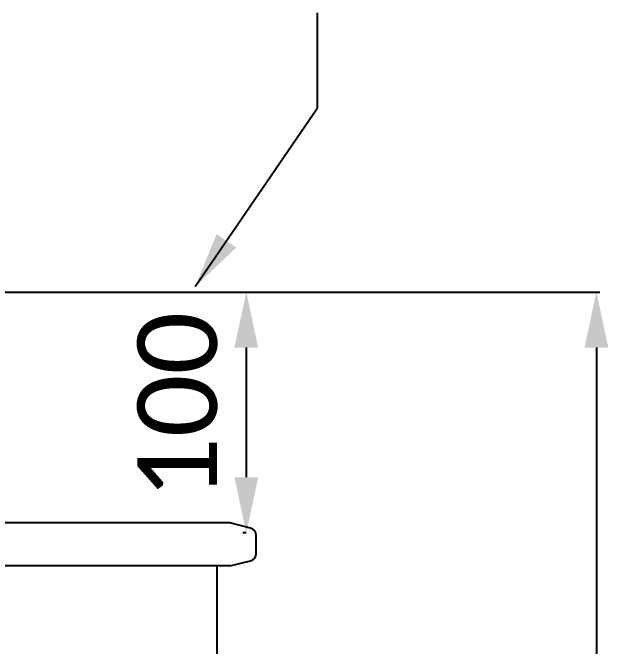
# Model space of a CAD drawing. Header units: millimetres. Extents: x 0 to 7169, y -1866 to 3918.
# Drawn here: x 4546 to 4796, y -316.7 to -50.5 of the extents above; entities that cross this region are included whole.
import ezdxf

# ---------------------------------------------------------------- set-up
doc = ezdxf.new("R2010")
doc.units = ezdxf.units.MM
doc.header["$LTSCALE"] = 217.8
doc.header["$PDMODE"] = 3
doc.header["$PDSIZE"] = 8
doc.layers.get('0').update_dxf_attribs({"linetype": 'CONTINUOUS'})
doc.layers.get('Defpoints').update_dxf_attribs({"linetype": 'CONTINUOUS'})
doc.layers.add('02___PRT_ALL_AXES', color=7, linetype='CONTINUOUS')
doc.styles.get("Standard").update_dxf_attribs({"font": 'calibri.ttf'})
doc.dimstyles.new('DIMSTYLE_2', dxfattribs={"dimtxt": 33.333333, "dimasz": 23.333333, "dimexe": 1.5, "dimexo": 1, "dimgap": 1.25, "dimtad": 1, "dimdsep": 46, "dimtxsty": 'Standard', "dimblk": '_FILLED', "dimblk1": '_FILLED', "dimblk2": '_FILLED', "dimcen": 0.09, "dimazin": 2, "dimtp": 0.01, "dimtm": 0.01, "dimtfac": 1, "dimtofl": 0, "dimtmove": 0, "dimatfit": 3, "dimldrblk": '_FILLED', "dimfxl": 1, "dimtolj": 1, "dimarcsym": 0})
doc.dimstyles.new('DIMSTYLE_3', dxfattribs={"dimtxt": 33.333333, "dimasz": 23.333333, "dimexe": 1.5, "dimexo": 1, "dimgap": 1.25, "dimtad": 1, "dimdec": 0, "dimdsep": 46, "dimtxsty": 'Standard', "dimblk": '_FILLED', "dimblk1": '_FILLED', "dimblk2": '_FILLED', "dimcen": 0.09, "dimazin": 2, "dimtp": 0.01, "dimtm": 0.01, "dimtfac": 1, "dimtdec": 0, "dimtofl": 0, "dimtmove": 0, "dimatfit": 3, "dimldrblk": '_FILLED', "dimfxl": 1, "dimtolj": 1, "dimarcsym": 0})
doc.dimstyles.get("Standard").update_dxf_attribs({"dimtxt": 23.333333, "dimasz": 23.333333, "dimexe": 1.5, "dimexo": 1, "dimtad": 1, "dimdsep": 46, "dimtxsty": 'Standard', "dimblk": '_FILLED', "dimblk1": '_FILLED', "dimblk2": '_FILLED', "dimcen": 0.09, "dimazin": 2, "dimtol": 1, "dimtp": 0.01, "dimtm": 0.01, "dimtfac": 1, "dimtofl": 0, "dimtmove": 0, "dimatfit": 3, "dimldrblk": '_FILLED', "dimfxl": 1, "dimtolj": 1, "dimarcsym": 0})

# ---------------------------------------------------------------- blocks, each defined once
blk = doc.blocks.new('_FILLED')
at = {"color": 0, "linetype": 'ByBlock'}
blk.add_solid([(0, 0), (-1, 0.214), (-1, -0.214)], dxfattribs=at)
blk = doc.blocks.new('*D309')
at = {"color": 0, "linetype": 'Continuous', "lineweight": -2}
for p, q in [((4297.96, -167.85), (4645.58, -167.85)), ((4644.08, -191.19), (4644.08, -245.65)), ((4644.07, -268.98), (4642.58, -268.98))]:
    blk.add_line(p, q, dxfattribs=at)
at = {"layer": 'Defpoints', "color": 0}
for p in [(4296.96, -167.85), (4644.08, -268.98), (4645.07, -268.98)]:
    blk.add_point(p, dxfattribs=at)
at = {"color": 0, "linetype": 'ByBlock', "lineweight": -2, "xscale": 23.3333333333, "yscale": 23.3333333333, "zscale": 23.3333333333}
for p, rotation in [((4644.08, -167.85), 90), ((4644.08, -268.98), 270)]:
    blk.add_blockref('_FILLED', p, dxfattribs=dict(at, rotation=rotation))
at = {"color": 0, "insert": (4598.39, -255.16), "char_height": 33.3333, "attachment_point": 1, "rotation": 90, "line_spacing_factor": 0.9}
blk.add_mtext('\\A1;\\A1;100', dxfattribs=at)
blk = doc.blocks.new('*D313')
at = {"color": 0, "linetype": 'Continuous', "lineweight": -2}
for p, q in [((4291.1, -167.85), (4792.54, -167.85)), ((4791.04, -191.19), (4791.04, -1344.52)), ((4578.78, -1367.85), (4792.54, -1367.85))]:
    blk.add_line(p, q, dxfattribs=at)
at = {"layer": 'Defpoints', "color": 0}
for p in [(4290.1, -167.85), (4577.78, -1367.85), (4791.04, -1367.85)]:
    blk.add_point(p, dxfattribs=at)
at = {"color": 0, "linetype": 'ByBlock', "lineweight": -2, "xscale": 23.3333333333, "yscale": 23.3333333333, "zscale": 23.3333333333}
for p, rotation in [((4791.04, -167.85), 90), ((4791.04, -1367.85), 270)]:
    blk.add_blockref('_FILLED', p, dxfattribs=dict(at, rotation=rotation))
at = {"color": 0, "insert": (4745.35, -847.12), "char_height": 33.3333, "attachment_point": 1, "rotation": 90, "line_spacing_factor": 0.9}
blk.add_mtext('\\A1;1200{\\A1; }', dxfattribs=at)

msp = doc.modelspace()

# ---------------------------------------------------------------- linework, layer by layer
at = {"color": 0, "linetype": 'Continuous'}
msp.add_line((4517.807, -167.855), (4706.912, -167.855), dxfattribs=at)
at = {"layer": '02___PRT_ALL_AXES', "color": 0, "linetype": 'Continuous'}
for p, q in [((4637.161, -264.804), (4459.461, -264.804)), ((4645.852, -266.999), (4637.161, -264.804)), ((4648.269, -277.609), (4648.269, -270.101)), ((4637.161, -282.906), (4645.852, -280.711)), ((4637.161, -282.906), (4459.462, -282.906)), ((4631.669, -282.906), (4631.669, -1259.003))]:
    msp.add_line(p, q, dxfattribs=at)
for centre, start, end in [((4645.069, -270.101), 0, 75.82766), ((4645.069, -277.609), 284.17234, 0)]:
    msp.add_arc(centre, 3.2, start, end, dxfattribs=at)

# ---------------------------------------------------------------- dimensions: what is measured, and where the dimension line sits
at = {"color": 0, "linetype": 'Continuous'}
for base, p1, p2, text, dimstyle, picture, middle in [((4791.045, -1367.855), (4290.098, -167.855), (4577.78, -1367.855), '1200{\\A1; }', 'DIMSTYLE_2', '*D313', (4791.045, -790.18)), ((4644.08, -268.985), (4296.958, -167.855), (4645.069, -268.985), '\\A1;100', 'DIMSTYLE_3', '*D309', (4644.08, -218.374))]:
    dim = msp.add_linear_dim(base=base, p1=p1, p2=p2, angle=270, text=text, dimstyle=dimstyle, override={"dimtxsty": 'Standard'}, dxfattribs=at)
    dim.commit()
    dim.dimension.update_dxf_attribs({"geometry": picture, "text_midpoint": middle, "dimtype": 160})

# ---------------------------------------------------------------- leaders
msp.add_leader([(4622.571, -165.592), (4673.928, -90.515), (4673.928, -50.515)], dimstyle='Standard', override={"dimtad": 0}, dxfattribs=at)

doc.saveas('drawing.dxf')
